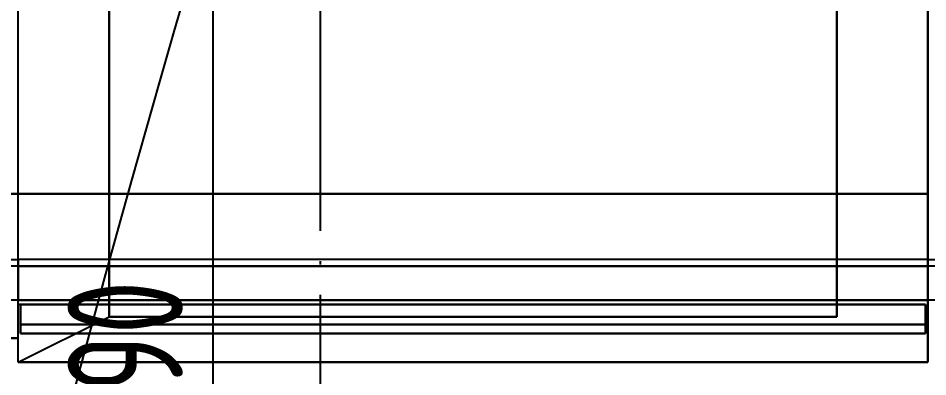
# Model space of a CAD drawing. Extents: x 11992 to 29481, y -6727 to 6811.
# Drawn here: x 19400 to 20000, y -1985 to -1749 of the extents above; entities that cross this region are included whole.
import ezdxf

# ---------------------------------------------------------------- set-up
doc = ezdxf.new("R2010")
doc.units = 0
doc.header["$MEASUREMENT"] = 0
doc.linetypes.add('DOTE', pattern=[2.42, 2, -0.2, 0.02, -0.2])
doc.layers.get('0').update_dxf_attribs({"color": 8, "linetype": 'CONTINUOUS'})
doc.layers.get('Defpoints').update_dxf_attribs({"color": 8, "linetype": 'CONTINUOUS'})
doc.layers.add('zoylight 4标注', color=9, linetype='CONTINUOUS')
doc.layers.add('zoylight 5回路', color=4, linetype='CONTINUOUS')
doc.styles.add('CCD-DIM', font='archs.shx', dxfattribs={"width": 0.8})
doc.dimstyles.new('zoylight_DIM_40', dxfattribs={"dimscale": 40, "dimtxt": 1.9, "dimasz": 0.4, "dimexe": 0.5, "dimexo": 0.5, "dimgap": 0.5, "dimtad": 1, "dimdec": 0, "dimrnd": 5, "dimzin": 12, "dimdsep": 46, "dimtxsty": 'CCD-DIM', "dimblk": 'CCD_Dimension_Tick', "dimcen": 0.125, "dimclrd": 44, "dimclre": 44, "dimclrt": 50, "dimadec": 0, "dimazin": 0, "dimtfac": 1, "dimtdec": 0, "dimtmove": 2, "dimatfit": 3, "dimldrblk": 'CCD_Leader_Dot', "dimfxl": 0, "dimtvp": 1, "dimtolj": 1, "dimtzin": 0, "dimarcsym": 0})

# ---------------------------------------------------------------- blocks, each defined once
blk = doc.blocks.new('CCD_Dimension_Tick')
at = {"color": 0, "linetype": 'ByBlock'}
for p, q in [((-1.091, 0), (0, 0)), ((0, 0), (1.091, 0))]:
    blk.add_line(p, q, dxfattribs=at)
at = {"color": 0, "linetype": 'Continuous', "const_width": 0.608}
blk.add_lwpolyline([(-0.61, -0.61), (0.61, 0.61)], dxfattribs=at)
blk = doc.blocks.new('*D62')
at = {"layer": 'Defpoints', "color": 0, "linetype": 'Continuous'}
for p in [(19528.22, -1444.14), (19598.77, -1444.14, 2437.44), (19598.77, -2533.98, 2437.44)]:
    blk.add_point(p, dxfattribs=at)
at = {"layer": 'zoylight 4标注', "color": 44, "linetype": 'Continuous', "lineweight": -2}
blk.add_line((19578.77, -1444.14), (19508.22, -1444.14), dxfattribs=at)
at = {"layer": 'zoylight 4标注', "color": 44, "lineweight": -2}
for p, q in [((19528.22, -2517.98), (19528.22, -1460.14)), ((19578.77, -2533.98), (19508.22, -2533.98))]:
    blk.add_line(p, q, dxfattribs=at)
at = {"layer": 'zoylight 4标注', "color": 44, "linetype": 'Continuous', "lineweight": -2, "xscale": 16, "yscale": 16, "zscale": 16}
for p, rotation in [((19528.22, -1444.14), 90), ((19528.22, -2533.98), 270)]:
    blk.add_blockref('CCD_Dimension_Tick', p, dxfattribs=dict(at, rotation=rotation))
at = {"layer": 'zoylight 4标注', "color": 50, "linetype": 'Continuous', "insert": (19470.22, -1989.06), "char_height": 76, "attachment_point": 5, "rotation": 90, "style": 'CCD-DIM'}
blk.add_mtext('\\A1;1090', dxfattribs=at)
blk = doc.blocks.new('CCD_Leader_Dot')
at = {"color": 0, "linetype": 'ByBlock'}
blk.add_line((-5, 0), (-10, 0), dxfattribs=at)
at = {"color": 0, "linetype": 'ByBlock', "const_width": 5}
blk.add_lwpolyline([(-2.5, 0, 1), (2.5, 0, 1)], format="xyb", close=True, dxfattribs=at)

msp = doc.modelspace()

# ---------------------------------------------------------------- linework, layer by layer
for p, q in [((19999.62, -1864.39, -2385.43), (19999.62, -1339.4, -2385.43)), ((19999.62, -1864.39, -2445.43), (19999.62, -1339.4, -2445.43)), ((19399.64, -1959.39, -1557.44), (19399.64, -1475.4, -1557.44)), ((19399.64, -1959.39, -1497.44), (19399.64, -1475.4, -1497.44)), ((19399.64, -1975.39, -1757.44), (19399.64, -1475.4, -1757.44)), ((19399.64, -1975.39, -1481.44), (19399.64, -1475.4, -1481.44)), ((19999.63, -1475.4, -1481.44), (19999.63, -1975.39, -1481.44)), ((19999.63, -1975.39, -1757.44), (19999.63, -1475.4, -1757.44)), ((19459.64, -1945.39, -1481.44), (19459.64, -1505.4, -1481.44)), ((19459.64, -1505.4, -1727.44), (19459.64, -1945.39, -1727.44)), ((19939.63, -1505.4, -1481.44), (19939.63, -1945.39, -1481.44)), ((19939.63, -1945.39, -1727.44), (19939.63, -1505.4, -1727.44)), ((18199.65, -1864.39, -2385.43), (19999.62, -1864.39, -2385.43)), ((19999.62, -1864.39, -2445.43), (18199.65, -1864.39, -2445.43)), ((19999.62, -1864.39, -2445.43), (19999.62, -1864.39, -2385.43)), ((18799.65, -1907.59, -1557.44), (19399.64, -1907.59, -1557.44)), ((18799.65, -1907.59, -1609.44), (19399.64, -1907.59, -1609.44)), ((19399.64, -1912.09, -1804.94), (19399.64, -1907.59, -1809.44)), ((19399.64, -1907.59, -1757.44), (19399.64, -1912.09, -1757.44)), ((19999.63, -1907.59, -1757.44), (19399.64, -1907.59, -1757.44)), ((19999.63, -1907.59, -1809.44), (19399.64, -1907.59, -1809.44)), ((19399.64, -1907.59, -1757.44), (19399.64, -1907.59, -1809.44)), ((19399.64, -1907.59, -1809.44), (19399.64, -1934.39, -1809.43)), ((19399.64, -1907.59, -1609.44), (19399.64, -1934.39, -1609.44)), ((19399.64, -1912.09, -1557.44), (19399.64, -1907.59, -1557.44)), ((19399.64, -1907.59, -1557.44), (19399.64, -1907.59, -1609.44)), ((19999.63, -1912.09, -1757.44), (19999.63, -1907.59, -1757.44)), ((19999.63, -1907.59, -1757.44), (19999.63, -1907.59, -1809.44)), ((19999.63, -1907.59, -1809.44), (19999.63, -1934.39, -1809.43)), ((19999.63, -1907.59, -1557.44), (20599.62, -1907.59, -1557.44)), ((19999.63, -1907.59, -1557.44), (19999.63, -1912.09, -1557.44)), ((19999.63, -1907.59, -1557.44), (19999.63, -1907.59, -1609.44)), ((19999.63, -1907.59, -1609.44), (20599.62, -1907.59, -1609.44)), ((19999.63, -1907.59, -1609.44), (19999.63, -1934.39, -1609.44)), ((19399.64, -1912.09, -1604.94), (18799.65, -1912.09, -1604.94)), ((19399.64, -1912.09, -1557.44), (18799.65, -1912.09, -1557.44)), ((19399.64, -1912.09, -1804.94), (19399.64, -1934.39, -1804.94)), ((19399.64, -1912.09, -1804.94), (19999.63, -1912.09, -1804.94)), ((19399.64, -1912.09, -1804.94), (19399.64, -1912.09, -1757.44)), ((19999.63, -1912.09, -1757.44), (19399.64, -1912.09, -1757.44)), ((19399.64, -1912.09, -1604.94), (19399.64, -1934.39, -1604.94)), ((19399.64, -1912.09, -1604.94), (19399.64, -1912.09, -1557.44)), ((19999.63, -1912.09, -1804.94), (19999.63, -1912.09, -1757.44)), ((19999.63, -1912.09, -1804.94), (19999.63, -1934.39, -1804.94)), ((19999.63, -1912.09, -1604.94), (19999.63, -1934.39, -1604.94)), ((20599.62, -1912.09, -1604.94), (19999.63, -1912.09, -1604.94)), ((19999.63, -1912.09, -1604.94), (19999.63, -1912.09, -1557.44)), ((20599.62, -1912.09, -1557.44), (19999.63, -1912.09, -1557.44)), ((19399.64, -1934.39, -1604.94), (18799.65, -1934.39, -1604.94)), ((19399.64, -1934.39, -1609.44), (18799.65, -1934.39, -1609.44)), ((19401.14, -1937.39, -1804.43), (19399.63, -1937.38, -1797.39)), ((19401.14, -1937.39, -1797.44), (19399.63, -1937.38, -1797.39)), ((19998.13, -1937.38, -1797.34), (19399.63, -1937.38, -1797.39)), ((19999.63, -1934.39, -1804.94), (19399.64, -1934.39, -1804.94)), ((19399.64, -1934.39, -1809.43), (19999.63, -1934.39, -1809.43)), ((19399.64, -1934.39, -1809.43), (19399.64, -1934.39, -1804.94)), ((19399.64, -1934.39, -1609.44), (19399.64, -1934.39, -1604.94)), ((19401.14, -1937.39, -1804.43), (19998.13, -1937.38, -1804.34)), ((19401.14, -1956.39, -2385.43), (19401.14, -1937.39, -2385.43)), ((19401.14, -1937.39, -1804.43), (19401.14, -1937.39, -2385.43)), ((19401.14, -1956.39, -1804.43), (19401.14, -1937.39, -1804.43)), ((19401.14, -1937.39, -1804.43), (19998.13, -1937.39, -1804.43)), ((19998.13, -1937.39, -2385.43), (19401.14, -1937.39, -2385.43)), ((19401.14, -1937.39, -1797.44), (19401.14, -1950.49, -1797.44)), ((19401.14, -1937.39, -1804.43), (19401.14, -1937.39, -1797.44)), ((19401.14, -1937.39, -1804.43), (19401.14, -1956.39, -1804.43)), ((19998.13, -1937.38, -1797.34), (19998.13, -1937.38, -1804.34)), ((19998.13, -1937.38, -1797.34), (19998.13, -1950.48, -1797.34)), ((19998.13, -1956.38, -1804.34), (19998.13, -1937.38, -1804.34)), ((19998.13, -1937.39, -2385.43), (19998.13, -1937.39, -1804.43)), ((19998.13, -1956.39, -2385.43), (19998.13, -1937.39, -2385.43)), ((19998.13, -1937.39, -1804.43), (19998.13, -1956.39, -1804.43)), ((19999.63, -1934.39, -1804.94), (19999.63, -1934.39, -1809.43)), ((19999.63, -1934.39, -1609.44), (19999.63, -1934.39, -1604.94)), ((20599.62, -1934.39, -1604.94), (19999.63, -1934.39, -1604.94)), ((20599.62, -1934.39, -1609.44), (19999.63, -1934.39, -1609.44)), ((19399.64, -1975.39, -1481.44), (19459.64, -1945.39, -1481.44)), ((19459.64, -1945.39, -1481.44), (19939.63, -1945.39, -1481.44)), ((19939.63, -1945.39, -1727.44), (19459.64, -1945.39, -1727.44)), ((19459.64, -1945.39, -1481.44), (19459.64, -1945.39, -1727.44)), ((19939.63, -1945.39, -1727.44), (19939.63, -1945.39, -1481.44)), ((19401.14, -1950.49, -1788.44), (19998.13, -1950.48, -1788.34)), ((19998.13, -1950.48, -1797.34), (19401.14, -1950.49, -1797.44)), ((19401.14, -1956.49, -1788.44), (19401.14, -1950.49, -1788.44)), ((19401.14, -1950.49, -1788.44), (19401.14, -1950.49, -1797.44)), ((19998.13, -1956.48, -1788.34), (19998.13, -1950.48, -1788.34)), ((19998.13, -1950.48, -1797.34), (19998.13, -1950.48, -1788.34)), ((18399.65, -1959.39, -1557.44), (19399.64, -1959.39, -1557.44)), ((19399.64, -1959.39, -1497.44), (18399.65, -1959.39, -1497.44)), ((19399.64, -1959.39, -1557.44), (19399.64, -1959.39, -1497.44)), ((19401.14, -1956.39, -1804.43), (19998.13, -1956.38, -1804.34)), ((19401.14, -1956.39, -1804.43), (19401.14, -1956.39, -2385.43)), ((19401.14, -1956.39, -1804.43), (19998.13, -1956.39, -1804.43)), ((19998.13, -1956.39, -2385.43), (19401.14, -1956.39, -2385.43)), ((19401.14, -1956.39, -1804.43), (19401.14, -1956.49, -1788.44)), ((19998.13, -1956.48, -1788.34), (19401.14, -1956.49, -1788.44)), ((19998.13, -1956.38, -1804.34), (19998.13, -1956.48, -1788.34)), ((19998.13, -1956.39, -2385.43), (19998.13, -1956.39, -1804.43)), ((19399.64, -1975.39, -1757.44), (19999.63, -1975.39, -1757.44)), ((19999.63, -1975.39, -1481.44), (19399.64, -1975.39, -1481.44)), ((19399.64, -1975.39, -1757.44), (19399.64, -1975.39, -1481.44)), ((19999.63, -1975.39, -1757.44), (19999.63, -1975.39, -1481.44))]:
    msp.add_line(p, q)
at = {"layer": 'zoylight 4标注', "color": 9, "linetype": 'DOTE', "ltscale": 100}
msp.add_line((19598.77, 3393.12, 2437.44), (19598.77, -2832.43, 2437.44), dxfattribs=at)
at = {"layer": 'zoylight 5回路', "linetype": 'Continuous'}
msp.add_arc((29681.43, -4718.89), 10601.1, 162.137737, 185.408219, dxfattribs=at)

# ---------------------------------------------------------------- dimensions: what is measured, and where the dimension line sits
at = {"layer": 'zoylight 4标注', "linetype": 'Continuous'}
dim = msp.add_aligned_dim(p1=(19598.77, -2533.98, 2437.44), p2=(19598.77, -1444.14, 2437.44), distance=70.55, dimstyle='zoylight_DIM_40', dxfattribs=at)
dim.commit()
dim.dimension.update_dxf_attribs({"geometry": '*D62', "text_midpoint": (19470.22, -1989.06)})

doc.saveas('drawing.dxf')
